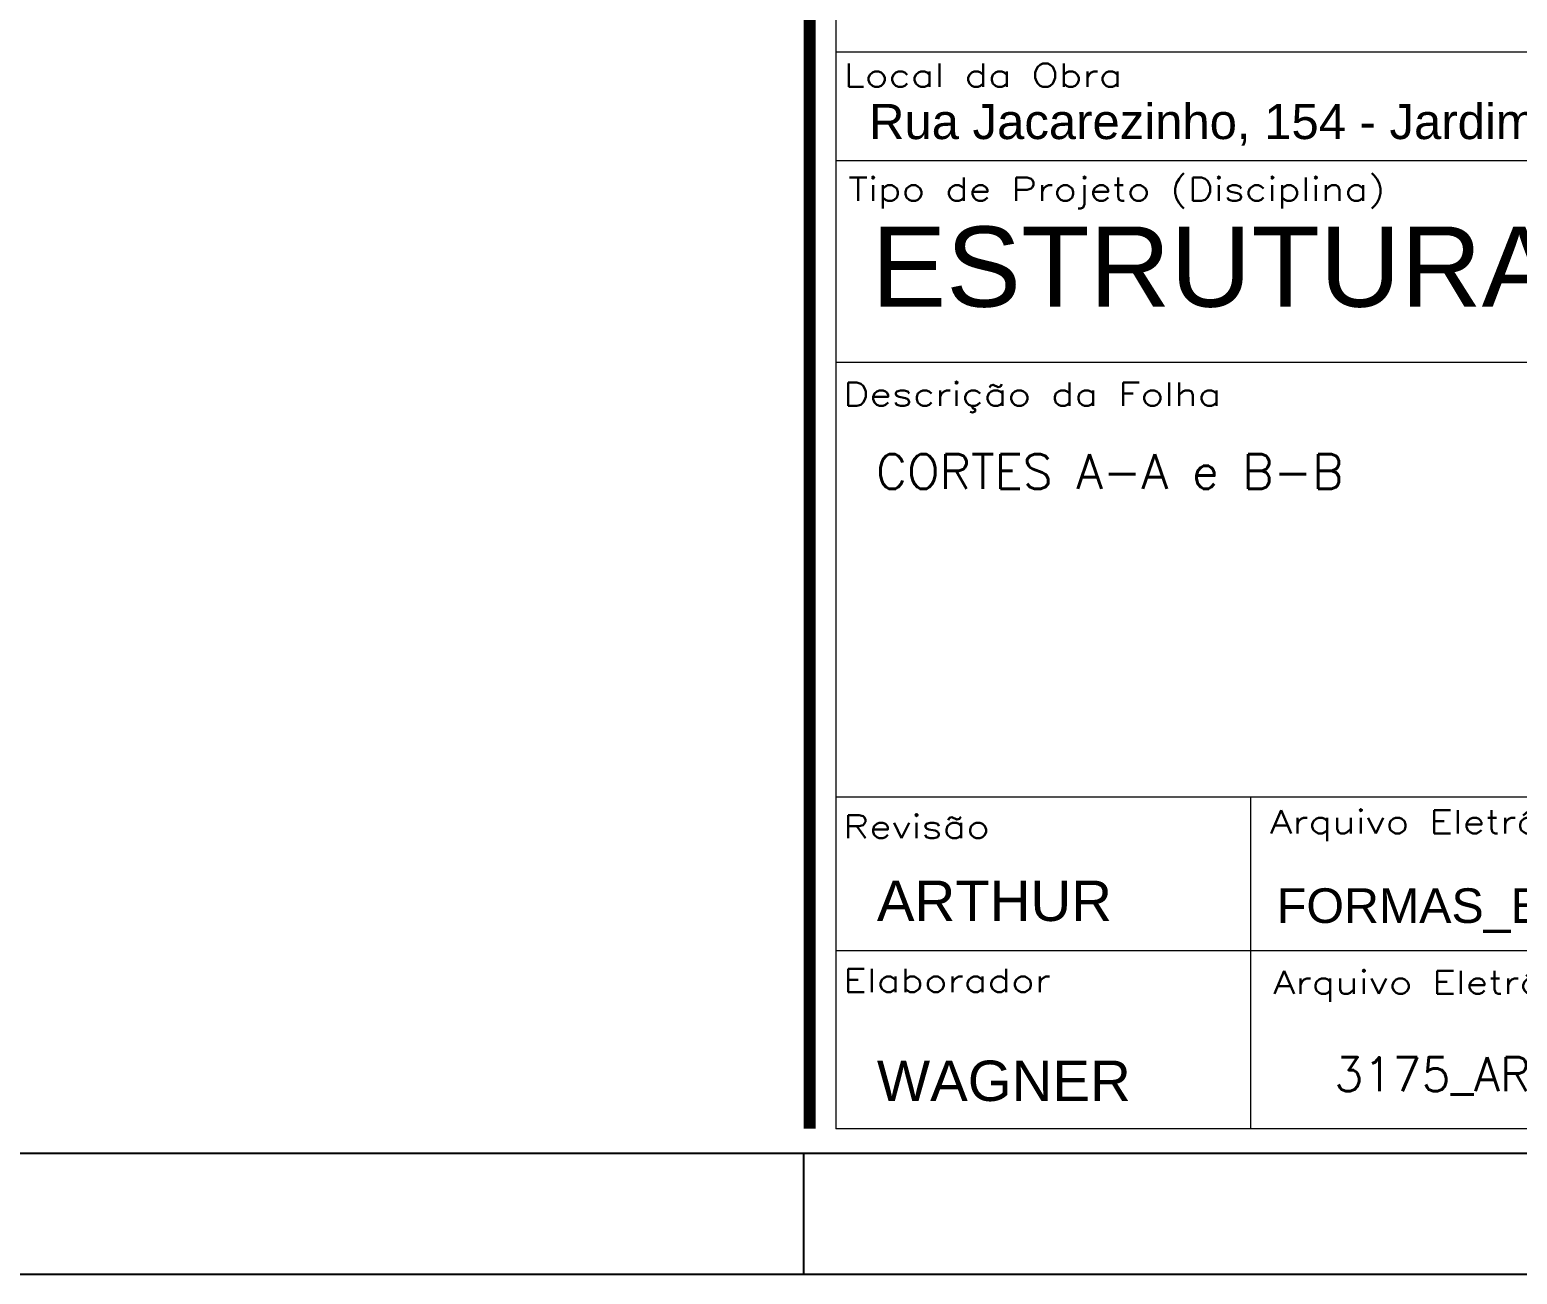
# Model space of a CAD drawing. Header units: inches. Extents: x 0 to 5940, y 0 to 4205.
# Drawn here: x 4696 to 5309, y 0 to 513 of the extents above; entities that cross this region are included whole.
import ezdxf

# ---------------------------------------------------------------- set-up
doc = ezdxf.new("R2010")
doc.units = ezdxf.units.IN
doc.header["$LTSCALE"] = 50
doc.header["$MEASUREMENT"] = 0
doc.layers.add('FOLHA', color=7, linetype='Continuous')
doc.styles.add('ROMANS', font='romans.shx')
doc.styles.add('TEXTO1', font='romans.shx', dxfattribs={"width": 1.25, "height": 0.175})
doc.styles.add('TEXTO2', font='arial.ttf', dxfattribs={"height": 0.35})

msp = doc.modelspace()

# ---------------------------------------------------------------- linework, layer by layer
at = {"lineweight": 0}
for p, q in [((5028.2, 1521.194), (5028.2, 60)), ((5885, 504.126), (5028.2, 504.126)), ((5885, 459.279), (5028.2, 459.279)), ((5885, 459.279), (5028.2, 459.279)), ((5885, 376.047), (5028.2, 376.047)), ((5885, 196.853), (5028.2, 196.853)), ((5199.263, 196.853), (5199.263, 60)), ((5885, 133.44), (5028.2, 133.44)), ((5885, 60), (5028.2, 60))]:
    msp.add_line(p, q, dxfattribs=at)
at = {"layer": 'FOLHA', "color": 1}
msp.add_line((125, 50), (5895, 50), dxfattribs=at)
at = {"layer": 'FOLHA'}
msp.add_line((5015, 0), (5015, 50), dxfattribs=at)
msp.add_lwpolyline([(0, 4205), (0, 0), (5940, 0), (5940, 4205)], close=True, dxfattribs=at)
at = {"layer": 'FOLHA', "color": 252, "const_width": 5}
msp.add_lwpolyline([(5017.5, 60), (5017.5, 4145)], dxfattribs=at)

# ---------------------------------------------------------------- texts
at = {"lineweight": 0, "style": 'TEXTO1', "width": 1.25}
for s, p in [('Local da Obra', (5031.513, 489.789)), ('Tipo de Projeto (Disciplina)', (5033.344, 442.779)), ('Descrição da Folha', (5031.329, 358.213)), ('Arquivo Eletrônico (Base)', (5207.333, 181.863)), ('Revisão', (5031.276, 179.821)), ('Elaborador', (5031.276, 116.408)), ('Arquivo Eletrônico (Projetista)', (5208.614, 115.606))]:
    msp.add_text(s, height=9.576, dxfattribs=at).set_placement(p)
at = {"lineweight": 0, "style": 'TEXTO2'}
for s, height, p in [('Rua Jacarezinho, 154 - Jardim Paulistano, São Paulo - SP', 14.4756, (5041.959, 468.241)), ('ESTRUTURA', 33.0947, (5042.955, 399.084))]:
    msp.add_text(s, height=height, dxfattribs=at).set_placement(p)
at = {"insert": (5044.776, 338.246), "char_height": 14.28, "width": 598.55606, "attachment_point": 1, "style": 'TEXTO2'}
msp.add_mtext('{\\Fromans.shx;CORTES A-A e B-B}', dxfattribs=at)
at = {"color": 7, "lineweight": 0, "insert": (5631.638, 89.538), "char_height": 14, "attachment_point": 3, "style": 'ROMANS'}
msp.add_mtext('3175_ARR-EST-LO-008-CRT-GERL-R01', dxfattribs=at)
at = {"color": 7, "lineweight": 0, "style": 'TEXTO2'}
for tag, p, height in [('ARTHUR', (5045.188, 145.715), 16.66), ('FORMAS_ESTRUTURAIS', (5210.152, 144.911), 14.28), ('WAGNER', (5045.188, 71.471), 16.66)]:
    msp.add_attdef(tag, p, '', height=height, dxfattribs=at)

doc.saveas('drawing.dxf')
